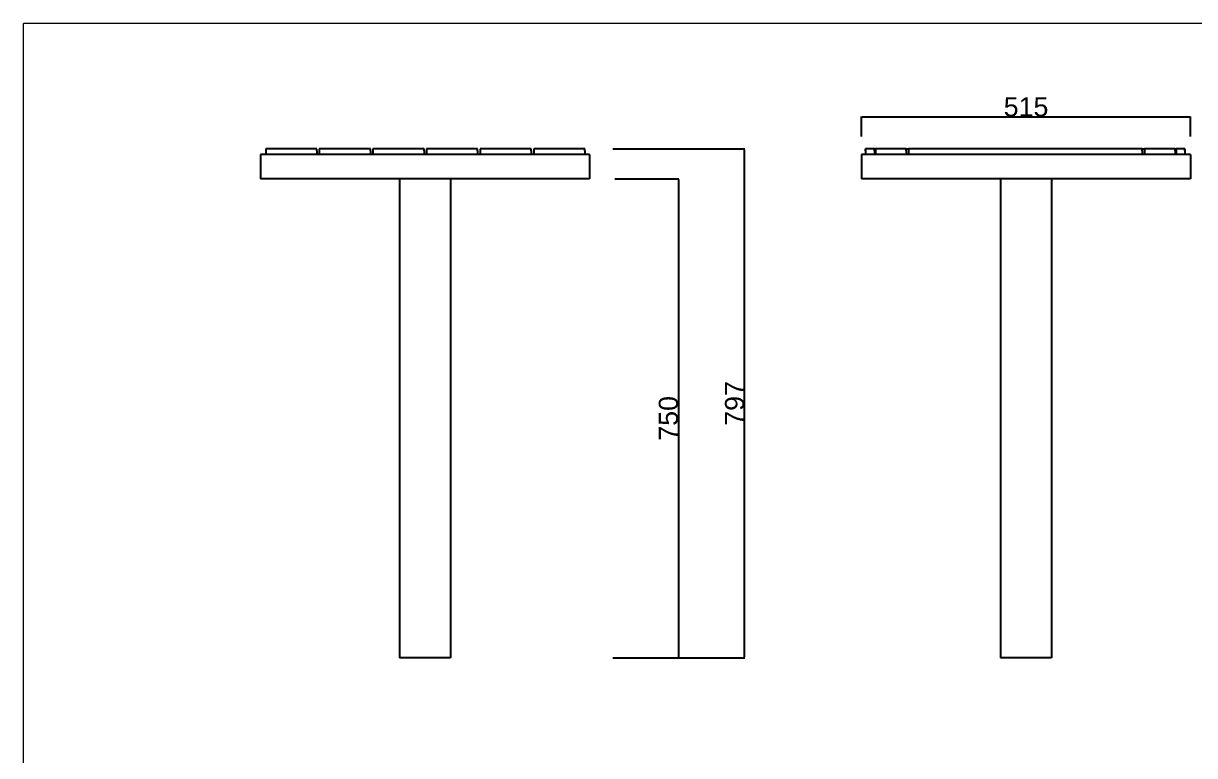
# Model space of a CAD drawing. Header units: millimetres. Extents: x 1383 to 4664, y -160 to 2132.
# Drawn here: x 1383 to 3217, y 986 to 2132 of the extents above; entities that cross this region are included whole.
import ezdxf

# ---------------------------------------------------------------- set-up
doc = ezdxf.new("R2010")
doc.units = ezdxf.units.MM
doc.header["$MEASUREMENT"] = 0
doc.layers.add('Domyślny', color=7, linetype='Continuous', true_color=0x000000)
doc.layers.add('Utwórz2D linie widoczne', color=7, linetype='Continuous', true_color=0x000000)
doc.styles.add('Arial', font='arial.ttf')
doc.dimstyles.new('Domyślny', dxfattribs={"dimtxt": 30, "dimasz": 1, "dimexe": 0.5, "dimexo": 0.5, "dimgap": 0.25, "dimtad": 1, "dimtoh": 1, "dimdec": 0, "dimzin": 1, "dimdsep": 46, "dimtxsty": 'Arial', "dimcen": 0.5, "dimazin": 0, "dimtfac": 1, "dimtdec": 4, "dimtix": 1, "dimtmove": 1, "dimatfit": 3, "dimfxl": 0, "dimtolj": 1, "dimtzin": 1, "dimarcsym": 0})

# ---------------------------------------------------------------- blocks, each defined once
blk = doc.blocks.new('*D1')
at = {"layer": 'Defpoints', "color": 0}
for p in [(3210.3, 1986.1), (2695.3, 1955.1), (3210.3, 1955.1)]:
    blk.add_point(p, dxfattribs=at)
at = {"layer": 'Domyślny', "color": 0, "lineweight": -2}
for p, q in [((2695.3, 1955.6), (2695.3, 1986.6)), ((2696.3, 1986.1), (3209.3, 1986.1)), ((3210.3, 1955.6), (3210.3, 1986.6))]:
    blk.add_line(p, q, dxfattribs=at)
at = {"layer": 'Domyślny', "color": 0}
for points in [[(2696.3, 1986.2), (2696.3, 1985.9), (2695.3, 1986.1)], [(3209.3, 1985.9), (3209.3, 1986.2), (3210.3, 1986.1)]]:
    blk.add_solid(points, dxfattribs=at)
at = {"layer": 'Domyślny', "color": 0, "insert": (2952.8, 2001.6), "char_height": 30, "attachment_point": 5, "style": 'Arial'}
blk.add_mtext('\\A1;515', dxfattribs=at)
blk = doc.blocks.new('*D3')
at = {"layer": 'Defpoints', "color": 0}
for p in [(2305.5, 1935.9), (2512.1, 1935.9), (2305.5, 1139.1)]:
    blk.add_point(p, dxfattribs=at)
at = {"layer": 'Domyślny', "color": 0, "lineweight": -2}
for p, q in [((2306, 1935.9), (2512.6, 1935.9)), ((2512.1, 1140.1), (2512.1, 1934.9)), ((2306, 1139.1), (2512.6, 1139.1))]:
    blk.add_line(p, q, dxfattribs=at)
at = {"layer": 'Domyślny', "color": 0}
for points in [[(2512.3, 1934.9), (2512, 1934.9), (2512.1, 1935.9)], [(2512, 1140.1), (2512.3, 1140.1), (2512.1, 1139.1)]]:
    blk.add_solid(points, dxfattribs=at)
at = {"layer": 'Domyślny', "color": 0, "insert": (2496.6, 1537.5), "char_height": 30, "attachment_point": 5, "rotation": 90, "style": 'Arial'}
blk.add_mtext('\\A1;797', dxfattribs=at)
blk = doc.blocks.new('*D4')
at = {"layer": 'Defpoints', "color": 0}
for p in [(2308.5, 1889.1), (2308.5, 1139.1), (2408.5, 1139.1)]:
    blk.add_point(p, dxfattribs=at)
at = {"layer": 'Domyślny', "color": 0, "lineweight": -2}
for p, q in [((2309, 1889.1), (2409, 1889.1)), ((2408.5, 1888.1), (2408.5, 1140.1)), ((2309, 1139.1), (2409, 1139.1))]:
    blk.add_line(p, q, dxfattribs=at)
at = {"layer": 'Domyślny', "color": 0}
for points in [[(2408.7, 1888.1), (2408.3, 1888.1), (2408.5, 1889.1)], [(2408.3, 1140.1), (2408.7, 1140.1), (2408.5, 1139.1)]]:
    blk.add_solid(points, dxfattribs=at)
at = {"layer": 'Domyślny', "color": 0, "insert": (2392.9, 1514.1), "char_height": 30, "attachment_point": 5, "rotation": 90, "style": 'Arial'}
blk.add_mtext('\\A1;750', dxfattribs=at)

msp = doc.modelspace()

# ---------------------------------------------------------------- linework, layer by layer
at = {"layer": 'Domyślny', "color": 18, "lineweight": 15, "true_color": 0x000000}
for p in [(1382.9, -159.9), (4660.8, 2132.4)]:
    msp.add_line(p, (1382.9, 2132.4), dxfattribs=at)
at = {"layer": 'Domyślny'}
for p, q in [((1762.6, 1933.1), (1762.6, 1927.1)), ((1842.1, 1933.1), (1842.1, 1927.1)), ((1846.1, 1933.1), (1846.1, 1927.1)), ((1846.1, 1933.1), (1846.1, 1927.1)), ((1926.1, 1933.1), (1926.1, 1927.1)), ((1926.1, 1933.1), (1926.1, 1927.1)), ((1930.1, 1933.1), (1930.1, 1927.1)), ((2010.1, 1933.1), (2010.1, 1927.1)), ((2014.1, 1933.1), (2014.1, 1927.1)), ((2094.1, 1933.1), (2094.1, 1927.1)), ((2098.1, 1933.1), (2098.1, 1927.1)), ((2178.1, 1933.1), (2178.1, 1927.1)), ((2182.1, 1933.1), (2182.1, 1927.1)), ((2262.1, 1933.1), (2262.1, 1927.1)), ((2701.6, 1933.1), (2701.6, 1927.1)), ((2715.6, 1933.1), (2715.6, 1927.1)), ((2717.1, 1933.1), (2717.1, 1927.1)), ((2765.1, 1933.1), (2765.1, 1927.1)), ((2768.8, 1933.1), (2768.8, 1927.1)), ((3134.5, 1933.1), (3134.5, 1927.1)), ((3138.1, 1933.1), (3138.1, 1927.1)), ((3186.2, 1933.1), (3186.2, 1927.1)), ((3187.6, 1933.1), (3187.6, 1927.1)), ((3201.6, 1933.1), (3201.6, 1927.1))]:
    msp.add_line(p, q, dxfattribs=at)
at = {"layer": 'Utwórz2D linie widoczne'}
for p, q in [((1754, 1927.1), (1754, 1889.1)), ((2011.5, 1927.1), (1754, 1927.1)), ((1842.1, 1935.9), (1762.6, 1935.9)), ((1762.6, 1935.9), (1762.6, 1933.1)), ((1842.1, 1933.1), (1842.1, 1935.9)), ((1846.1, 1935.9), (1846.1, 1933.1)), ((1926.1, 1935.9), (1846.1, 1935.9)), ((1926.1, 1933.1), (1926.1, 1935.9)), ((1930.1, 1935.9), (1930.1, 1933.1)), ((2010.1, 1935.9), (1930.1, 1935.9)), ((2010.1, 1933.1), (2010.1, 1935.9)), ((2269, 1927.1), (2011.5, 1927.1)), ((2014.1, 1935.9), (2014.1, 1933.1)), ((2094.1, 1935.9), (2014.1, 1935.9)), ((2094.1, 1933.1), (2094.1, 1935.9)), ((2098.1, 1935.9), (2098.1, 1933.1)), ((2178.1, 1935.9), (2098.1, 1935.9)), ((2178.1, 1933.1), (2178.1, 1935.9)), ((2182.1, 1935.9), (2182.1, 1933.1)), ((2262.1, 1935.9), (2182.1, 1935.9)), ((2262.1, 1933.1), (2262.1, 1935.9)), ((2269, 1927.1), (2269, 1889.1)), ((2695.3, 1927.1), (2695.3, 1889.1)), ((3210.3, 1927.1), (2695.3, 1927.1)), ((2701.6, 1935.9), (2701.6, 1933.1)), ((2715.6, 1935.9), (2701.6, 1935.9)), ((2701.6, 1935.9), (2701.6, 1935.9)), ((2701.6, 1933.1), (2701.6, 1935.9)), ((2715.6, 1935.9), (2717.1, 1935.9)), ((2715.6, 1933.1), (2715.6, 1935.9)), ((2717.1, 1935.9), (2717.1, 1933.1)), ((2765.1, 1935.9), (2717.1, 1935.9)), ((2765.1, 1935.9), (2768.8, 1935.9)), ((2765.1, 1933.1), (2765.1, 1935.9)), ((2768.8, 1935.9), (2768.8, 1933.1)), ((3134.5, 1935.9), (2768.8, 1935.9)), ((3134.5, 1933.1), (3134.5, 1935.9)), ((3134.5, 1935.9), (3138.1, 1935.9)), ((3138.1, 1935.9), (3138.1, 1933.1)), ((3186.2, 1935.9), (3138.1, 1935.9)), ((3186.2, 1933.1), (3186.2, 1935.9)), ((3186.2, 1935.9), (3187.6, 1935.9)), ((3187.6, 1935.9), (3187.6, 1933.1)), ((3201.6, 1935.9), (3187.6, 1935.9)), ((3201.6, 1933.1), (3201.6, 1935.9)), ((3201.6, 1935.9), (3201.6, 1935.9)), ((3201.6, 1935.9), (3201.6, 1933.1)), ((3210.3, 1927.1), (3210.3, 1889.1)), ((2011.5, 1889.1), (1754, 1889.1)), ((1971.5, 1889.1), (1971.5, 1139.1)), ((2269, 1889.1), (2011.5, 1889.1)), ((2051.5, 1889.1), (2051.5, 1139.1)), ((3210.3, 1889.1), (2695.3, 1889.1)), ((2912.8, 1889.1), (2912.8, 1139.1)), ((2992.8, 1889.1), (2992.8, 1139.1)), ((2051.5, 1139.1), (1971.5, 1139.1)), ((2992.8, 1139.1), (2912.8, 1139.1))]:
    msp.add_line(p, q, dxfattribs=at)

# ---------------------------------------------------------------- dimensions: what is measured, and where the dimension line sits
at = {"layer": 'Domyślny'}
for p1, p2, distance, picture, middle in [((2695.3, 1955.1), (3210.3, 1955.1), 31, '*D1', (2952.8, 2001.6)), ((2305.5, 1139.1), (2305.5, 1935.9), -206.6, '*D3', (2496.6, 1537.5)), ((2308.5, 1889.1), (2308.5, 1139.1), 100, '*D4', (2392.9, 1514.1))]:
    dim = msp.add_aligned_dim(p1=p1, p2=p2, distance=distance, dimstyle='Domyślny', dxfattribs=at)
    dim.commit()
    dim.dimension.update_dxf_attribs({"geometry": picture, "text_midpoint": middle})

doc.saveas('drawing.dxf')
